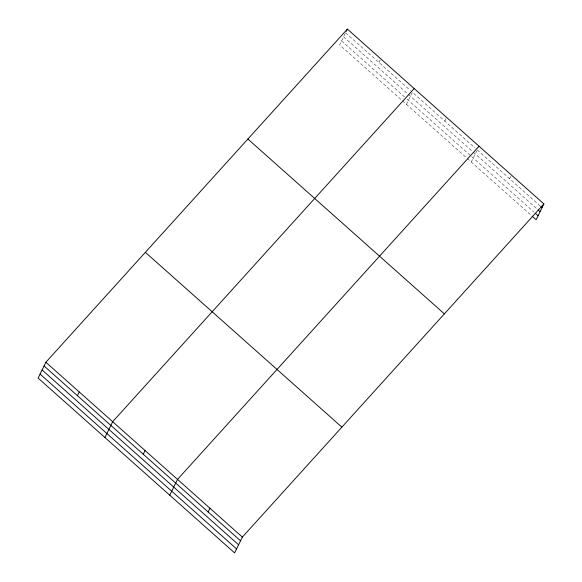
<?xml version="1.0" encoding="UTF-8"?>
<svg xmlns="http://www.w3.org/2000/svg" width="582" height="582" viewBox="0 0 582 582"><rect width="100%" height="100%" fill="white"/><g stroke="black" fill="none" stroke-linecap="round" stroke-linejoin="round"><path stroke-width="0.44" stroke-dasharray="2.91 2.18" d="M345.17 33.611L339.633 44.909L401.769 100.191M378.969 62.529L380.788 58.818M406.447 104.353L412.376 92.247L475.196 148.134M444.801 121.092L446.62 117.382M471.296 162.043L476.833 150.738M509.643 178.783L511.462 175.073M345.562 32.81L410.368 90.465M477.225 149.938L540.045 205.824M343.606 36.804L407.749 93.862M408.418 94.459L472.562 151.531M473.239 152.128L537.412 209.222M341.59 40.915L404.395 96.794M407.065 99.166L534.043 212.132M402.438 100.781L466.568 157.831M467.244 158.435L531.41 215.522"/><path stroke-width="0.87" d="M45.862 362.266L38.114 378.082L234.619 552.9L242.367 537.091L543.886 203.918L347.381 29.1L45.862 362.266L242.367 537.091M77.45 395.702L79.268 391.992M104.927 437.519L112.668 421.71L414.195 88.537M346.29 31.326L347.381 29.1M143.274 454.266L145.093 450.555M169.769 495.209L177.517 479.401L479.037 146.228M208.123 511.956L209.942 508.246M543.886 203.918L536.138 219.734L532.086 216.126M540.722 206.428L542.068 207.629M538.088 209.818L540.111 211.622M535.396 213.332L538.095 215.74M247.881 139.047L444.386 313.865M145.362 252.326L341.867 427.144M44.043 365.976L240.548 540.802M42.086 369.97L238.591 544.796M40.071 374.088L236.576 548.906"/></g></svg>
